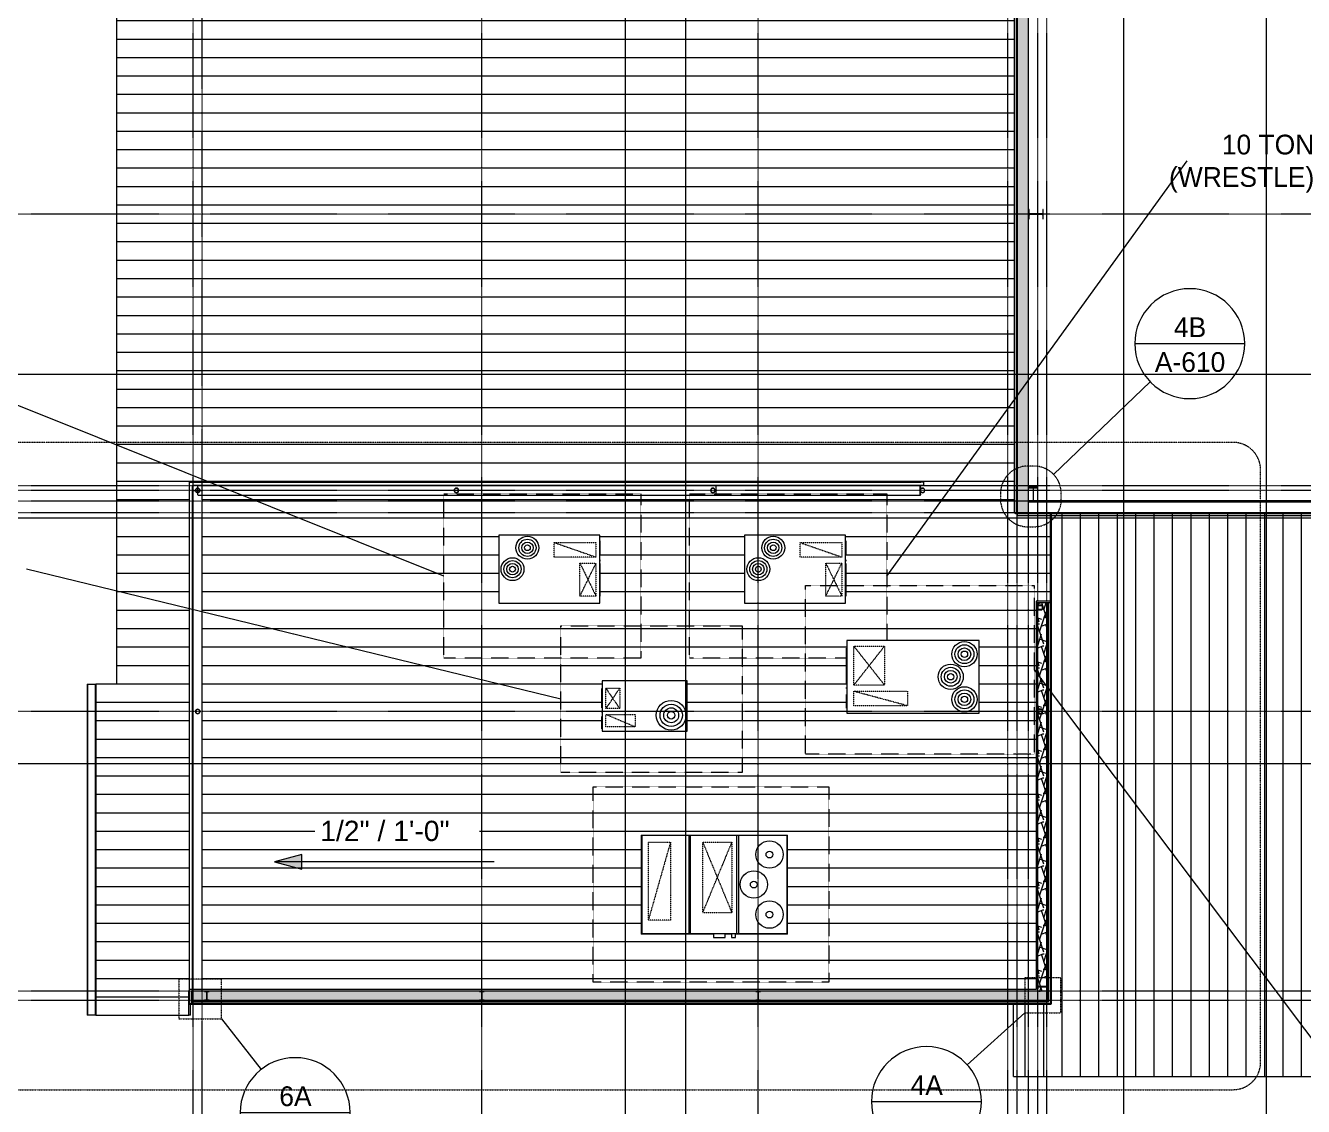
# Model space of a CAD drawing. Header units: inches. Extents: x 21290 to 29416, y -23522 to -20467.
# Drawn here: x 21915 to 23031, y -22888 to -21944 of the extents above; entities that cross this region are included whole.
import ezdxf

# ---------------------------------------------------------------- set-up
doc = ezdxf.new("R2010")
doc.units = ezdxf.units.IN
doc.header["$MEASUREMENT"] = 0
for name, pattern in [('Dash', [0.25, 0.125, -0.125]), ('Dash Dot 3_16_', [0.3125, 0.1875, -0.0625, 0, -0.0625]), ('Grid Line 1_2_', [0.875, 0.5, -0.125, 0.125, -0.125]), ('Hidden', [0.28125, 0.1875, -0.09375])]:
    doc.linetypes.add(name, pattern=pattern)
for name, color, linetype, lineweight in [('A-ANNO-SYMB', 150, 'Continuous', 9), ('A-ROOF', 132, 'Continuous', 13), ('A-ROOF-OTLN', 132, 'Continuous', 9), ('A-ROOF-PATT', 132, 'Continuous', 13), ('A-WALL', 113, 'Continuous', 13), ('A-WALL-PATT', 111, 'Continuous', 25), ('G-ANNO-DIMS', 111, 'Continuous', 9), ('G-ANNO-SYMB', 111, 'Continuous', 9), ('M-EQPM', 50, 'Continuous', 13), ('M-EQPM-HDLN', 50, 'Dash', 9), ('M-EQPM-IDEN', 50, 'Continuous', 9), ('S-BEAM', 12, 'Continuous', 13), ('S-COLS', 52, 'Continuous', 13), ('S-GRID', 1, 'Continuous', 9)]:
    doc.layers.add(name, color=color, linetype=linetype, lineweight=lineweight)
doc.styles.add('Arial_1', font='arial.ttf', dxfattribs={"height": 17.703593})
doc.styles.add('Century Gothic', font='GOTHIC.TTF', dxfattribs={"height": 17.245342})
pattern_1 = [(45, (0, 0), (-19.00703, 19.00703), []), (45, (0, 28.8), (-19.00703, 19.00703), [])]
pattern_2 = [(161.57, (0.96, 0.96), (-7.6802237, -0.0009796), [0, -54.643, 6.067, 0]), (18.43, (-0.96, 0.96), (-7.6802237, 0.0009796), [0, -54.643, 6.067, 0]), (108.43, (0.96, 0.96), (3.8382953, -19.20136532), [18.211, -42.499]), (71.57, (-0.96, 0.96), (3.8382953, 19.20136532), [18.211, -42.499])]
pattern_3 = [(0, (0, 0), (0, 24), []), (90, (0, 0), (-24, 1e-15), [])]
pattern_4 = [(0, (0, 0), (30.72, 7.68), [2.534, -20.506, 2.534, -20.506, -122.88]), (0, (0, 0), (30.72, 7.68), [-46.08, 2.534, -43.546, 2.534, -20.506, -53.76]), (0, (0, 0), (30.72, 7.68), [-115.2, 2.534, -12.826, 2.534, -35.866]), (120, (11.52, 3.84), (-22.0110751, 22.7643004), [2.534, -20.506, 2.534, -20.506, -122.88]), (120, (11.52, 3.84), (-22.0110751, 22.7643004), [-46.08, 2.534, -43.546, 2.534, -20.506, -53.76]), (120, (11.52, 3.84), (-22.0110751, 22.7643004), [-115.2, 2.534, -12.826, 2.534, -35.866]), (240, (15.36, 19.2), (-8.7089249, -30.4443004), [2.534, -20.506, 2.534, -20.506, -122.88]), (240, (15.36, 19.2), (-8.7089249, -30.4443004), [-46.08, 2.534, -43.546, 2.534, -20.506, -53.76]), (240, (15.36, 19.2), (-8.7089249, -30.4443004), [-115.2, 2.534, -12.826, 2.534, -35.866])]

# ---------------------------------------------------------------- blocks, each defined once
blk = doc.blocks.new('Girt_C - 8_D-1779451-Roof Low')
at = {"layer": 'S-BEAM', "color": 43, "lineweight": 9}
for p, q in [((22696.8, -22346.1), (22518.2, -22346.1)), ((22518.2, -22354.1), (22696.8, -22354.1)), ((22696.9, -22346.1), (22696.8, -22346.1)), ((22696.8, -22353.9), (22696.8, -22346.2)), ((22696.8, -22346.2), (22696.9, -22346.2)), ((22696.8, -22346.2), (22696.8, -22353.9)), ((22696.8, -22346.2), (22696.9, -22346.2)), ((22696.9, -22346.7), (22696.8, -22346.7)), ((22696.9, -22353.4), (22696.8, -22353.4)), ((22696.9, -22353.9), (22696.8, -22353.9)), ((22696.9, -22353.9), (22696.8, -22353.9)), ((22696.8, -22354.1), (22696.9, -22354.1)), ((22696.9, -22346.6), (22696.9, -22346.1)), ((22696.9, -22346.2), (22696.9, -22346.7)), ((22696.9, -22353.4), (22696.9, -22353.9)), ((22696.9, -22354.1), (22696.9, -22353.5))]:
    blk.add_line(p, q, dxfattribs=at)
for centre, major_axis, start_param, end_param in [((22696.8, -22346.2), (0, 0.188), 0, 1.570796), ((22696.8, -22346.2), (0, 0.0782), 0.053099, 1.570796), ((22696.8, -22353.9), (0, 0.0782), 1.570796, 3.104544), ((22696.8, -22353.9), (0, 0.188), 1.570796, 3.141593)]:
    blk.add_ellipse(centre, major_axis=major_axis, ratio=0.041629, start_param=start_param, end_param=end_param, dxfattribs=at)
blk = doc.blocks.new('Carrier_48TC_Standard_Efficiency_Gas_Heat_Electric_Cooling_Packaged_Rooftop_Unit_3_to_15_nominal_tons - 15 ton 48TC__16-873539-Roof Low')
at = {"layer": 'M-EQPM', "color": 43, "linetype": 'Hidden', "lineweight": 9}
for p, q in [((-105.9, -79.7), (-105.9, 67.7)), ((-105.9, 67.7), (93.9, 67.7)), ((93.9, 67.7), (93.9, -79.7)), ((93.9, -79.7), (-105.9, -79.7))]:
    blk.add_line(p, q, dxfattribs=at)
at = {"layer": 'M-EQPM', "color": 43, "lineweight": 9}
for p, q in [((57.9, 31.7), (-57.9, 31.7)), ((-57.9, 31.7), (-57.9, -31.7)), ((57.9, -31.7), (57.9, 31.7)), ((58.1, 27.3), (57.9, 27.3)), ((58.1, 27.3), (58.1, 15.4)), ((57.9, 15.4), (58.1, 15.4)), ((58.1, 10.3), (57.9, 10.3)), ((57.9, 9.3), (58.1, 9.3)), ((58.1, 6.7), (57.9, 6.7)), ((58.1, 9.3), (58.1, 10.3)), ((58.1, 10.3), (58.1, 9.3)), ((58.1, 6.7), (58.1, -25.1)), ((-57.9, -31.7), (57.9, -31.7)), ((57.9, -25.1), (58.1, -25.1))]:
    blk.add_line(p, q, dxfattribs=at)
for centre, radius in [((-44.9, 19.7), 11), ((-44.9, 19.7), 8.25), ((-44.9, 19.7), 5.5), ((-44.9, 19.7), 2.75), ((-32.9, 0), 11), ((-32.9, 0), 8.25), ((-32.9, 0), 5.5), ((-32.9, 0), 2.75), ((-44.9, -19.7), 11), ((-44.9, -19.7), 8.25), ((-44.9, -19.7), 5.5), ((-44.9, -19.7), 2.75)]:
    blk.add_circle(centre, radius, dxfattribs=at)
at = {"layer": 'M-EQPM-HDLN', "color": 43}
for p, q in [((4.8, 25.3), (51.7, 12.7)), ((4.8, 12.7), (4.8, 25.3)), ((4.8, 25.3), (51.7, 25.3)), ((51.7, 25.3), (51.7, 12.7)), ((51.7, 12.7), (4.8, 12.7)), ((24.9, -26.8), (51.7, 7.2)), ((24.9, 7.2), (51.7, -26.8)), ((24.9, -26.8), (24.9, 7.2)), ((24.9, 7.2), (51.7, 7.2)), ((51.7, 7.2), (51.7, -26.8)), ((51.7, -26.8), (24.9, -26.8))]:
    blk.add_line(p, q, dxfattribs=at)
blk = doc.blocks.new('Carrier_48TC_Standard_Efficiency_Gas_Heat_Electric_Cooling_Packaged_Rooftop_Unit_3_to_15_nominal_tons - 7_5 ton 48TC__08-873531-Roof Low')
at = {"layer": 'M-EQPM', "color": 43, "linetype": 'Hidden', "lineweight": 9}
for p, q in [((-92.1, -77.8), (-92.1, 65.7)), ((-92.1, 65.7), (80.1, 65.7)), ((80.1, 65.7), (80.1, -77.8)), ((80.1, -77.8), (-92.1, -77.8))]:
    blk.add_line(p, q, dxfattribs=at)
at = {"layer": 'M-EQPM', "color": 43, "lineweight": 9}
for p, q in [((44.1, 29.7), (-44.1, 29.7)), ((-44.1, 29.7), (-44.1, -29.8)), ((44.1, -29.8), (44.1, 29.7)), ((44.2, 24.7), (44.1, 24.7)), ((44.2, 24.7), (44.2, 12.1)), ((44.1, 12.1), (44.2, 12.1)), ((44.2, 8.1), (44.1, 8.1)), ((44.1, 7.1), (44.2, 7.1)), ((44.2, 4.9), (44.1, 4.9)), ((44.2, 7.1), (44.2, 8.1)), ((44.2, 8.1), (44.2, 7.1)), ((44.2, 4.9), (44.2, -23.5)), ((-44.1, -29.8), (44.1, -29.8)), ((44.1, -23.5), (44.2, -23.5))]:
    blk.add_line(p, q, dxfattribs=at)
for centre, radius in [((-19.1, 18.7), 10), ((-19.1, 18.7), 7.5), ((-19.1, 18.7), 5), ((-19.1, 18.7), 2.5), ((-32.1, 0), 10), ((-32.1, 0), 7.5), ((-32.1, 0), 5), ((-32.1, 0), 2.5)]:
    blk.add_circle(centre, radius, dxfattribs=at)
at = {"layer": 'M-EQPM-HDLN', "color": 43}
for p, q in [((4.4, 23.2), (40.8, 10.6)), ((4.4, 10.6), (4.4, 23.2)), ((4.4, 23.2), (40.8, 23.2)), ((40.8, 23.2), (40.8, 10.6)), ((40.8, 10.6), (4.4, 10.6)), ((26.8, -23.5), (40.8, 5.2)), ((26.8, 5.2), (40.8, -23.5)), ((26.8, -23.5), (26.8, 5.2)), ((26.8, 5.2), (40.8, 5.2)), ((40.8, 5.2), (40.8, -23.5)), ((40.8, -23.5), (26.8, -23.5))]:
    blk.add_line(p, q, dxfattribs=at)
blk = doc.blocks.new('Carrier_48TC_Standard_Efficiency_Gas_Heat_Electric_Cooling_Packaged_Rooftop_Unit_3_to_15_nominal_tons - 6 ton 48TC__07-1350223-Roof Low')
at = {"layer": 'M-EQPM', "color": 43, "linetype": 'Hidden', "lineweight": 9}
for p, q in [((-85.2, -70), (-85.2, 58)), ((-85.2, 58), (73.2, 58)), ((73.2, 58), (73.2, -70)), ((73.2, -70), (-85.2, -70))]:
    blk.add_line(p, q, dxfattribs=at)
at = {"layer": 'M-EQPM', "color": 43, "lineweight": 9}
for p, q in [((37.2, 22), (-37.2, 22)), ((-37.2, 22), (-37.2, -22)), ((37.2, -22), (37.2, 22)), ((37.3, 19.7), (37.2, 19.7)), ((37.3, 19.7), (37.3, 9.2)), ((37.2, 9.2), (37.3, 9.2)), ((37.3, 5.3), (37.2, 5.3)), ((37.2, 4.2), (37.3, 4.2)), ((37.3, 1.4), (37.2, 1.4)), ((37.3, 4.2), (37.3, 5.3)), ((37.3, 5.3), (37.3, 4.2)), ((37.3, 1.4), (37.3, -15.4)), ((-37.2, -22), (37.2, -22)), ((37.2, -15.4), (37.3, -15.4))]:
    blk.add_line(p, q, dxfattribs=at)
for radius in [13, 9.75, 6.5, 3.25]:
    blk.add_circle((-23.2, 8), radius, dxfattribs=at)
at = {"layer": 'M-EQPM-HDLN', "color": 43}
for p, q in [((8.2, 18.2), (33.8, 7.4)), ((8.2, 7.4), (8.2, 18.2)), ((8.2, 18.2), (33.8, 18.2)), ((33.8, 18.2), (33.8, 7.4)), ((33.8, 7.4), (8.2, 7.4)), ((21.7, -15.8), (33.8, 2)), ((21.7, 2), (33.8, -15.8)), ((21.7, -15.8), (21.7, 2)), ((21.7, 2), (33.8, 2)), ((33.8, 2), (33.8, -15.8)), ((33.8, -15.8), (21.7, -15.8))]:
    blk.add_line(p, q, dxfattribs=at)
blk = doc.blocks.new('Carrier_48TC_Standard_Efficiency_Gas_Heat_Electric_Cooling_Packaged_Rooftop_Unit_3_to_15_nominal_tons - 10 ton 48TC__12-1646492-Roof Low')
at = {"layer": 'M-EQPM', "color": 43, "linetype": 'Hidden', "lineweight": 9}
for p, q in [((-92.1, -77.8), (-92.1, 65.7)), ((-92.1, 65.7), (80.1, 65.7)), ((80.1, 65.7), (80.1, -62.3)), ((45.1, -77.8), (-92.1, -77.8))]:
    blk.add_line(p, q, dxfattribs=at)
at = {"layer": 'M-EQPM', "color": 43, "lineweight": 9}
for p, q in [((44.1, 29.7), (-44.1, 29.7)), ((-44.1, 29.7), (-44.1, -29.8)), ((44.1, -29.8), (44.1, 29.7)), ((44.2, 24.7), (44.1, 24.7)), ((44.2, 24.7), (44.2, 12.1)), ((44.1, 12.1), (44.2, 12.1)), ((44.2, 8.1), (44.1, 8.1)), ((44.1, 7.1), (44.2, 7.1)), ((44.2, 4.9), (44.1, 4.9)), ((44.2, 7.1), (44.2, 8.1)), ((44.2, 8.1), (44.2, 7.1)), ((44.2, 4.9), (44.2, -23.5)), ((-44.1, -29.8), (44.1, -29.8)), ((44.1, -23.5), (44.2, -23.5))]:
    blk.add_line(p, q, dxfattribs=at)
for centre, radius in [((-19.1, 18.7), 10), ((-19.1, 18.7), 7.5), ((-19.1, 18.7), 5), ((-19.1, 18.7), 2.5), ((-32.1, 0), 10), ((-32.1, 0), 7.5), ((-32.1, 0), 5), ((-32.1, 0), 2.5)]:
    blk.add_circle(centre, radius, dxfattribs=at)
at = {"layer": 'M-EQPM-HDLN', "color": 43}
for p, q in [((4.4, 23.2), (40.8, 10.6)), ((4.4, 10.6), (4.4, 23.2)), ((4.4, 23.2), (40.8, 23.2)), ((40.8, 23.2), (40.8, 10.6)), ((40.8, 10.6), (4.4, 10.6)), ((26.8, -23.5), (40.8, 5.2)), ((26.8, 5.2), (40.8, -23.5)), ((26.8, -23.5), (26.8, 5.2)), ((26.8, 5.2), (40.8, 5.2)), ((40.8, 5.2), (40.8, -23.5)), ((40.8, -23.5), (26.8, -23.5))]:
    blk.add_line(p, q, dxfattribs=at)
blk = doc.blocks.new('Girt_C - 8_D-1785280-Roof Low')
at = {"layer": 'S-BEAM', "color": 43, "lineweight": 9}
for p, q in [((22061.6, -22350), (22061.6, -22785.8)), ((22061.6, -22350), (22061.8, -22350)), ((22061.8, -22350), (22063.7, -22350)), ((22063.9, -22350), (22067.4, -22350)), ((22067.6, -22350), (22069.5, -22350)), ((22069.6, -22785.8), (22069.6, -22350))]:
    blk.add_line(p, q, dxfattribs=at)
blk = doc.blocks.new('Girt_C - 8_D-1783450-Roof Low')
at = {"layer": 'S-BEAM', "color": 43, "lineweight": 9}
for p, q in [((22518.2, -22346.1), (22065.8, -22346.1)), ((22065.8, -22346.2), (22065.8, -22346.1)), ((22065.8, -22348.1), (22065.8, -22346.2)), ((22065.8, -22351.8), (22065.8, -22348.3)), ((22065.8, -22353.9), (22065.8, -22352)), ((22065.8, -22354.1), (22518.2, -22354.1)), ((22518.2, -22346.1), (22518.2, -22346.2)), ((22518.2, -22346.2), (22518.2, -22353.9)), ((22518.2, -22353.9), (22518.2, -22354.1))]:
    blk.add_line(p, q, dxfattribs=at)
blk = doc.blocks.new('Girt_Z - 10_D-1732176-Roof Low')
at = {"layer": 'S-BEAM', "color": 43, "lineweight": 9}
for p, q in [((26272.9, -22360.1), (22791.4, -22360.1)), ((26272.9, -22360.2), (22791.4, -22360.2)), ((26263.4, -22359.6), (22799.4, -22359.6))]:
    blk.add_line(p, q, dxfattribs=at)
blk = doc.blocks.new('Girt_Z - 10_D-1350939-Roof Low')
at = {"layer": 'S-BEAM', "color": 10, "lineweight": 9}
for p, q in [((22811.1, -22371.8), (22810.6, -22371.8)), ((22811.1, -22371.9), (22810.6, -22371.9))]:
    blk.add_line(p, q, dxfattribs=at)
at = {"layer": 'S-BEAM', "color": 43, "lineweight": 9}
for p, q in [((22811.1, -22372.3), (22810.6, -22372.3)), ((22811.1, -22375.4), (22810.6, -22375.4)), ((22810.6, -22379), (22811.1, -22379)), ((22811.1, -22379.5), (22810.6, -22379.5))]:
    blk.add_line(p, q, dxfattribs=at)
blk = doc.blocks.new('HSS-Hollow Structural Section - HSS1-1_2X1-1_2X1_8 - Obsolete-1395972-Roof Low')
at = {"layer": 'S-BEAM', "color": 43, "lineweight": 9}
blk.add_line((22811.1, -22797.6), (22810.7, -22797.6), dxfattribs=at)
blk = doc.blocks.new('HSS-Hollow Structural Section - HSS1-1_2X1-1_2X1_8 - Obsolete-1396620-Roof Low')
at = {"layer": 'S-BEAM', "color": 43, "lineweight": 9}
for p, q in [((22059.3, -22808.3), (22059.3, -22798.6)), ((22058, -22808.3), (22057.9, -22808.3)), ((22059, -22808.3), (22058, -22808.3)), ((22059.3, -22808.3), (22059, -22808.3)), ((22059.3, -22808.3), (22059.3, -22808.3))]:
    blk.add_line(p, q, dxfattribs=at)
blk = doc.blocks.new('AHU-Rooftop-Carrier 48TC 15-28 ton - TC017-1749339-Roof Low')
at = {"layer": 'M-EQPM', "color": 43, "linetype": 'Hidden', "lineweight": 9}
for p, q in [((-105.9, -85.2), (-105.9, 85.2)), ((-105.9, 85.2), (99.9, 85.2)), ((99.9, 85.2), (99.9, -85.2)), ((99.9, -85.2), (-105.9, -85.2))]:
    blk.add_line(p, q, dxfattribs=at)
at = {"layer": 'M-EQPM', "color": 43, "lineweight": 9}
for p, q in [((-63.9, 43.2), (63.9, 43.2)), ((-63.9, 43.2), (-63.9, -43.2)), ((-63.5, 42.5), (-63.5, -42.5)), ((-63.5, 42.5), (-63.5, -42.5)), ((63.2, 42.7), (-63.2, 42.7)), ((63.2, 42.7), (-63.2, 42.7)), ((-22.3, 42.7), (-22.3, -42.7)), ((-21.3, 42.7), (-21.3, -42.7)), ((19.4, 42.7), (19.4, -42.7)), ((20.9, 42.7), (20.9, -42.7)), ((63.5, -42.5), (63.5, 42.5)), ((63.5, -42.5), (63.5, 42.5)), ((63.9, -43.2), (63.9, 43.2)), ((-0.7, -43.2), (-63.9, -43.2)), ((-63.2, -42.7), (63.2, -42.7)), ((-63.2, -42.7), (63.2, -42.7)), ((-0.7, -42.7), (-0.7, -46.3)), ((9.3, -46.3), (9.3, -42.7)), ((14.9, -43.2), (9.3, -43.2)), ((14.9, -42.7), (14.9, -46.3)), ((18.4, -46.3), (18.4, -42.7)), ((63.9, -43.2), (18.4, -43.2)), ((-0.7, -46.3), (9.3, -46.3)), ((14.9, -46.3), (18.4, -46.3))]:
    blk.add_line(p, q, dxfattribs=at)
for centre, radius in [((48.1, 26.2), 12), ((48.1, 26.2), 3), ((34.4, 0), 12), ((34.4, 0), 3), ((48.1, -26.2), 12), ((48.1, -26.2), 3)]:
    blk.add_circle(centre, radius, dxfattribs=at)
for centre, start, end in [((-63.2, 42.5), 90, 180), ((-63.2, 42.5), 90, 180), ((63.2, 42.5), 0, 90), ((63.2, 42.5), 0, 90), ((-63.2, -42.5), 180, 270), ((-63.2, -42.5), 180, 270), ((63.2, -42.5), 270, 0), ((63.2, -42.5), 270, 0)]:
    blk.add_arc(centre, 0.25, start, end, dxfattribs=at)
at = {"layer": 'M-EQPM-HDLN', "color": 43}
for p, q in [((-38.4, 36.9), (-57.7, -31.2)), ((-57.7, -31.2), (-57.7, 36.9)), ((-57.7, 36.9), (-38.4, 36.9)), ((-38.4, 36.9), (-38.4, -31.2)), ((-10.2, 36.9), (15.3, -24.7)), ((-10.2, -24.7), (15.3, 36.9)), ((-10.2, -24.7), (-10.2, 36.9)), ((-10.2, 36.9), (15.3, 36.9)), ((15.3, 36.9), (15.3, -24.7)), ((-38.4, -31.2), (-57.7, -31.2)), ((15.3, -24.7), (-10.2, -24.7))]:
    blk.add_line(p, q, dxfattribs=at)
blk = doc.blocks.new('Floor Plan - Callout Head-19020-Roof Low')
at = {"layer": 'A-ANNO-SYMB'}
blk.add_line((-0.25, 0), (0.25, 0), dxfattribs=at)
for start, end in [(360, 180), (180, 360)]:
    blk.add_arc((0, 0), 0.25, start, end, dxfattribs=at)

msp = doc.modelspace()

# ---------------------------------------------------------------- hatches: boundary and pattern name
at = {"layer": 'A-ROOF-PATT', "lineweight": 9}
h = msp.add_hatch(dxfattribs=at)
h.set_pattern_fill('FP_3', color=43, style=0, pattern_type=2)
h.set_pattern_definition([(0, (37.673, -180.953), (0, 16.082), [])])
h.paths.add_polyline_path([(21976.59556, -22808.30281), (22057.89023, -22808.30281), (22057.89023, -22786.55281), (22058.32773, -22786.55281), (22058.32773, -22342.74031), (22699.76523, -22342.74031), (22699.76523, -22345.55281), (22061.14023, -22345.55281), (22061.14023, -22785.80281), (22061.64023, -22785.80281), (22061.66535, -22349.95445), (22063.66268, -22349.95445), (22063.862, -22349.15531), (22064.39325, -22348.48915), (22065.19518, -22348.10295), (22065.84523, -22348.10295), (22065.84523, -22346.05281), (22696.76523, -22346.10773), (22696.77075, -22346.16219), (22696.90652, -22346.16219), (22696.92526, -22346.69874), (22696.76749, -22346.69874), (22696.76749, -22350.04284), (22696.98699, -22349.15531), (22697.51824, -22348.48915), (22698.32017, -22348.10295), (22699.21026, -22348.10295), (22700.01949, -22348.49829), (22700.56715, -22349.18504), (22700.76522, -22350.05281), (22700.54344, -22350.95031), (22700.0122, -22351.61647), (22699.21026, -22352.00267), (22698.32017, -22352.00267), (22697.51094, -22351.60733), (22696.92522, -22350.75384), (22696.76749, -22350.06278), (22696.76749, -22353.40797), (22696.92522, -22353.40797), (22696.90652, -22353.94344), (22696.76523, -22353.99789), (22696.76294, -22354.05281), (22069.64023, -22354.05281), (22069.64023, -22785.80281), (22797.89023, -22785.80281), (22797.89023, -22446.67781), (22810.64023, -22446.67781), (22810.64023, -22370.55281), (22779.95173, -22370.55281), (22779.95173, -22369.55281), (22778.89023, -22369.55281), (22778.89023, -21121.80281), (22783.89023, -21121.80281), (22783.89023, -20889.05281), (22070.39023, -20889.05281), (22070.39023, -20878.55281), (21994.89023, -20878.55281), (21994.89023, -22519.05281), (21976.59556, -22519.05281), (21976.59556, -22801.50765)], flags=0)
h.paths.add_polyline_path([(22516.30451, -22740.45909), (22516.30451, -22737.30284), (22453.04669, -22737.30284), (22453.04669, -22650.92784), (22580.92169, -22650.92784), (22580.92169, -22737.30284), (22535.39044, -22737.30284), (22535.39044, -22740.45909), (22531.89044, -22740.45909), (22531.89044, -22737.30284), (22526.30451, -22737.30284), (22526.30451, -22740.45909)], flags=0)
h.paths.add_polyline_path([(22433.48125, -22560.36531), (22418.83222, -22560.36531), (22418.83222, -22558.11531), (22418.70722, -22558.11531), (22418.70722, -22547.61531), (22418.83222, -22547.61531), (22418.83222, -22539.74031), (22418.70722, -22539.74031), (22418.70722, -22522.99031), (22418.83222, -22522.99031), (22418.83222, -22516.36531), (22493.20722, -22516.36531), (22493.20722, -22560.36531), (22447.83222, -22560.36531)], flags=0)
h.paths.add_polyline_path([(22714.22325, -22544.42781), (22632.51523, -22544.42781), (22632.51523, -22540.05281), (22632.39023, -22540.05281), (22632.39023, -22528.17781), (22632.51523, -22528.17781), (22632.51523, -22519.42781), (22632.39023, -22519.42781), (22632.39023, -22487.67781), (22632.51523, -22487.67781), (22632.51523, -22481.05281), (22748.39023, -22481.05281), (22748.39023, -22544.42781)], flags=0)
h.paths.add_polyline_path([(22608.945, -22448.55281), (22543.39023, -22448.55281), (22543.39023, -22389.05281), (22631.51523, -22389.05281), (22631.51523, -22394.05281), (22631.64023, -22394.05281), (22631.64023, -22406.67781), (22631.51523, -22406.67781), (22631.51523, -22413.92781), (22631.64023, -22413.92781), (22631.64023, -22442.30281), (22631.51523, -22442.30281), (22631.51523, -22448.55281), (22614.26523, -22448.55281)], flags=0)
h.paths.add_polyline_path([(22399.57809, -22448.55244), (22328.70309, -22448.55244), (22328.70309, -22389.05244), (22416.82809, -22389.05244), (22416.82809, -22394.05244), (22416.95309, -22394.05244), (22416.95309, -22406.67744), (22416.82809, -22406.67744), (22416.82809, -22413.92744), (22416.95309, -22413.92744), (22416.95309, -22442.30244), (22416.82809, -22442.30244), (22416.82809, -22448.55244), (22413.57809, -22448.55244)], flags=0)
h.paths.add_polyline_path([(22698.76522, -22351.84781), (22699.76523, -22351.50482), (22700.3277, -22350.92058), (22700.56022, -22350.05281), (22700.31973, -22349.15531), (22699.62858, -22348.48915), (22698.76522, -22348.25781), (22697.86772, -22348.49829), (22697.20273, -22349.18504), (22696.97022, -22350.05281), (22697.26523, -22351.00483), (22697.90185, -22351.61647), (22698.32017, -22351.72856)], flags=0)
h.paths.add_polyline_path([(22065.84523, -22349.95445), (22065.84523, -22348.31274), (22065.64023, -22348.25781), (22064.74273, -22348.49829), (22064.07774, -22349.18504), (22063.87158, -22349.95445), (22065.64023, -22349.95445)], flags=0)
h = msp.add_hatch(dxfattribs=at)
h.set_pattern_fill('FP_2', color=43, style=0, pattern_type=2)
h.set_pattern_definition([(90, (0.298, -40.069), (-16.082, 1e-15), [])])
h.paths.add_polyline_path([(26065.58087, -22885.61531), (26294.39023, -22885.61531), (26294.39023, -22799.17781), (26272.64023, -22799.17781), (26272.64023, -22798.61531), (25684.07773, -22798.61531), (25684.07773, -22446.67781), (25686.89023, -22446.67781), (25686.89023, -22795.80281), (26271.89023, -22795.80281), (26271.89023, -22795.30281), (25694.89023, -22795.27769), (25694.89023, -22791.84039), (25694.26846, -22791.91498), (25694.15723, -22792.4578), (25693.34679, -22793.53422), (25692.44911, -22794.09219), (25691.39023, -22794.30281), (25690.23523, -22794.06981), (25689.15882, -22793.25937), (25688.61859, -22792.45086), (25688.49716, -22791.84039), (25687.39023, -22791.82421), (25687.41535, -22455.09396), (25687.4996, -22455.09396), (25687.57773, -22454.95163), (25688.03615, -22454.93563), (25688.03615, -22455.09331), (25694.74539, -22455.09331), (25694.74539, -22454.93567), (25695.28085, -22454.95436), (25695.36511, -22455.09396), (25695.39023, -22455.09682), (25695.39023, -22787.30281), (26271.89023, -22787.30281), (26271.89023, -22372.92781), (26272.64023, -22372.92781), (26272.57773, -22370.30281), (22811.14023, -22370.30281), (22811.14023, -22798.61531), (22778.14023, -22798.61531), (22778.14023, -22861.61531), (23930.39023, -22861.61531), (23930.39023, -22885.61531), (24267.89023, -22885.61531), (24267.89023, -22861.61531), (25956.89023, -22861.61531), (25956.89023, -22885.61531), (26048.0345, -22885.61531)], flags=0)
h.paths.add_polyline_path([(24132.95273, -22795.42781), (24132.95273, -22795.30281), (24137.70273, -22795.30281), (24137.70273, -22795.42781)], flags=0)
h.paths.add_polyline_path([(25691.39023, -22794.06981), (25692.53828, -22793.79961), (25693.34679, -22793.25937), (25693.9466, -22792.3617), (25694.05029, -22791.84039), (25688.73272, -22791.85326), (25688.89343, -22792.45086), (25689.43366, -22793.25937), (25690.33134, -22793.85919)], flags=0)
h.paths.add_polyline_path([(26159.50346, -22738.30281), (26129.76523, -22738.30281), (26129.76523, -22678.80281), (26217.89023, -22678.80281), (26217.89023, -22683.80281), (26218.01523, -22683.80281), (26218.01523, -22696.42781), (26217.89023, -22696.42781), (26217.89023, -22703.67781), (26218.01523, -22703.67781), (26218.01523, -22732.05281), (26217.89023, -22732.05281), (26217.89023, -22738.30281), (26188.4055, -22738.30281)], flags=0)
h.paths.add_polyline_path([(26012.39023, -22571.44669), (25955.14023, -22571.42781), (25955.14023, -22567.25919), (25935.26523, -22567.25919), (25935.26523, -22513.25919), (25955.14023, -22513.25919), (25955.14023, -22509.07169), (26012.39023, -22509.07169), (26012.39023, -22512.44873), (26022.51523, -22512.44873), (26022.51523, -22516.44873), (26012.39023, -22516.44873), (26012.39023, -22518.25919), (26029.14023, -22518.25919), (26029.14023, -22536.25919), (26012.39023, -22536.25919)], flags=0)
h.paths.add_polyline_path([(26203.32773, -22571.42781), (26154.51523, -22571.42781), (26154.51523, -22455.55281), (26158.89023, -22455.55281), (26158.89023, -22455.42781), (26170.76523, -22455.42781), (26170.76523, -22455.55281), (26179.51523, -22455.55281), (26179.51523, -22455.42781), (26211.26523, -22455.42781), (26211.26523, -22455.55281), (26217.89023, -22455.55281), (26217.89023, -22571.42781), (26213.01523, -22571.42781)], flags=0)
h.paths.add_polyline_path([(25802.38525, -22571.42781), (25746.89023, -22571.42781), (25746.89023, -22455.55281), (25751.26523, -22455.55281), (25751.26523, -22455.42781), (25763.14023, -22455.42781), (25763.14023, -22455.55281), (25771.89023, -22455.55281), (25771.89023, -22455.42781), (25803.64023, -22455.42781), (25803.64023, -22455.55281), (25810.26523, -22455.55281), (25810.26523, -22571.42781), (25805.39023, -22571.42781)], flags=0)
at = {"layer": 'A-WALL-PATT', "lineweight": 9}
h = msp.add_hatch(dxfattribs=at)
h.set_pattern_fill('FP_4', color=253, style=0, pattern_type=2)
h.set_pattern_definition(pattern_3)
h.paths.add_polyline_path([(22780.39023, -22369.55281), (22781.39023, -22369.55281), (22781.39023, -21121.80281), (22780.39023, -21121.80281), (22780.39023, -22336.70265)], flags=0)
h = msp.add_hatch(dxfattribs=at)
h.set_pattern_fill('FP_6', color=253, style=0, pattern_type=2)
h.set_pattern_definition(pattern_2)
h.paths.add_polyline_path([(22791.39023, -22369.55281), (22791.39023, -21121.80281), (22781.39023, -21121.80281), (22781.39023, -22369.55281), (22784.40875, -22369.55281)], flags=0)
h = msp.add_hatch(dxfattribs=at)
h.set_pattern_fill('FP_6', color=253, style=0, pattern_type=2)
h.set_pattern_definition(pattern_2)
h.paths.add_polyline_path([(22799.39023, -22787.30281), (22807.39023, -22787.30281), (22807.39023, -22448.17781), (22799.39023, -22448.17781), (22799.39023, -22785.80281)], flags=0)
h = msp.add_hatch(dxfattribs=at)
h.set_pattern_fill('FP_5', color=253, style=0, pattern_type=2)
h.set_pattern_definition(pattern_4)
h.paths.add_polyline_path([(22807.89023, -22795.30281), (22807.89023, -22448.17781), (22807.39023, -22448.17781), (22807.39023, -22795.30281)], flags=0)
h = msp.add_hatch(dxfattribs=at)
h.set_pattern_fill('FP_4', color=253, style=0, pattern_type=2)
h.set_pattern_definition(pattern_3)
h.paths.add_polyline_path([(22808.89023, -22795.80281), (22808.89023, -22448.17781), (22807.89023, -22448.17781), (22807.89023, -22795.80281)], flags=0)
h = msp.add_hatch(dxfattribs=at)
h.set_pattern_fill('FP_6', color=253, style=0, pattern_type=2)
h.set_pattern_definition(pattern_2)
h.paths.add_polyline_path([(22065.00737, -22795.30281), (22807.39023, -22795.30281), (22807.39023, -22787.30281), (22060.14023, -22787.30281), (22060.14023, -22795.30281)], flags=0)
h = msp.add_hatch(dxfattribs=at)
h.set_pattern_fill('FP_5', color=253, style=0, pattern_type=2)
h.set_pattern_definition(pattern_4)
h.paths.add_polyline_path([(22060.14023, -22795.80281), (22807.89023, -22795.80281), (22807.89023, -22795.30281), (22060.14023, -22795.30281)], flags=0)
h = msp.add_hatch(dxfattribs=at)
h.set_pattern_fill('FP_4', color=253, style=0, pattern_type=2)
h.set_pattern_definition(pattern_3)
h.paths.add_polyline_path([(22060.14023, -22796.80281), (22808.89023, -22796.80281), (22808.89023, -22795.80281), (22060.14023, -22795.80281)], flags=0)
at = {"layer": 'G-ANNO-DIMS'}
msp.add_hatch(color=256, dxfattribs=at).paths.add_polyline_path([(22132.76462, -22674.24045), (22156.76462, -22680.67123), (22156.76462, -22667.80967)], flags=0)
at = {"layer": 'S-COLS', "lineweight": 9}
h = msp.add_hatch(dxfattribs=at)
h.set_pattern_fill('FP_1', color=253, style=0, pattern_type=2)
h.set_pattern_definition(pattern_1)
h.paths.add_polyline_path([(22803.70663, -22112.80281), (22804.14023, -22112.80281), (22804.14023, -22104.80281), (22803.70663, -22104.80281), (22803.70663, -22107.96687), (22803.50412, -22108.45577), (22803.01523, -22108.65828), (22792.51523, -22108.65828), (22792.02633, -22108.45577), (22791.82382, -22107.96687), (22791.82382, -22104.80281), (22791.39023, -22104.80281), (22791.39023, -22112.80281), (22791.82382, -22112.80281), (22791.82382, -22109.63875), (22792.02633, -22109.14985), (22792.51523, -22108.94734), (22803.01523, -22108.94734), (22803.50412, -22109.14985), (22803.70663, -22109.63875)], flags=0)
h = msp.add_hatch(dxfattribs=at)
h.set_pattern_fill('FP_1', color=253, style=0, pattern_type=2)
h.set_pattern_definition(pattern_1)
h.paths.add_polyline_path([(22515.19518, -22352.00267), (22516.08527, -22352.00267), (22516.8872, -22351.61647), (22517.44216, -22350.92058), (22517.64023, -22350.05281), (22517.44216, -22349.18504), (22516.8872, -22348.48915), (22516.08527, -22348.10295), (22515.19518, -22348.10295), (22514.39325, -22348.48915), (22513.83829, -22349.18504), (22513.64023, -22350.05281), (22513.83829, -22350.92058), (22514.39325, -22351.61647)], flags=0)
h.paths.add_polyline_path([(22515.64023, -22351.84781), (22514.74273, -22351.60733), (22514.08571, -22350.95031), (22513.84523, -22350.05281), (22514.08571, -22349.15531), (22514.74273, -22348.49829), (22515.64023, -22348.25781), (22516.53773, -22348.49829), (22517.19474, -22349.15531), (22517.43523, -22350.05281), (22517.19474, -22350.95031), (22516.53773, -22351.60733)], flags=0)
h = msp.add_hatch(dxfattribs=at)
h.set_pattern_fill('FP_1', color=253, style=0, pattern_type=2)
h.set_pattern_definition(pattern_1)
h.paths.add_polyline_path([(22698.32017, -22352.00267), (22699.21026, -22352.00267), (22700.0122, -22351.61647), (22700.56715, -22350.92058), (22700.76522, -22350.05281), (22700.56715, -22349.18504), (22700.0122, -22348.48915), (22699.21026, -22348.10295), (22698.32017, -22348.10295), (22697.51824, -22348.48915), (22696.96328, -22349.18504), (22696.76522, -22350.05281), (22696.96328, -22350.92058), (22697.51824, -22351.61647)], flags=0)
h.paths.add_polyline_path([(22698.76522, -22351.84781), (22697.86772, -22351.60733), (22697.2107, -22350.95031), (22696.97022, -22350.05281), (22697.2107, -22349.15531), (22697.86772, -22348.49829), (22698.76522, -22348.25781), (22699.66272, -22348.49829), (22700.31973, -22349.15531), (22700.56022, -22350.05281), (22700.31973, -22350.95031), (22699.66272, -22351.60733)], flags=0)
h = msp.add_hatch(dxfattribs=at)
h.set_pattern_fill('FP_1', color=253, style=0, pattern_type=2)
h.set_pattern_definition(pattern_1)
h.paths.add_polyline_path([(22071.67023, -22795.30281), (22075.61023, -22795.30281), (22075.61023, -22795.09781), (22074.20773, -22795.09781), (22073.86655, -22794.95649), (22073.72523, -22794.61531), (22073.72523, -22788.10031), (22073.86655, -22787.75913), (22074.20773, -22787.61781), (22075.61023, -22787.61781), (22075.61023, -22787.41281), (22071.67023, -22787.41281), (22071.67023, -22787.61781), (22073.07273, -22787.61781), (22073.4139, -22787.75913), (22073.55523, -22788.10031), (22073.55523, -22794.61531), (22073.4139, -22794.95649), (22073.07273, -22795.09781), (22071.67023, -22795.09781)], flags=0)
h = msp.add_hatch(dxfattribs=at)
h.set_pattern_fill('FP_1', color=253, style=0, pattern_type=2)
h.set_pattern_definition(pattern_1)
h.paths.add_polyline_path([(22553.17023, -22795.30281), (22557.11023, -22795.30281), (22557.11023, -22795.09781), (22555.70773, -22795.09781), (22555.36655, -22794.95649), (22555.22523, -22794.61531), (22555.22523, -22788.10031), (22555.36655, -22787.75913), (22555.70773, -22787.61781), (22557.11023, -22787.61781), (22557.11023, -22787.41281), (22553.17023, -22787.41281), (22553.17023, -22787.61781), (22554.57273, -22787.61781), (22554.9139, -22787.75913), (22555.05523, -22788.10031), (22555.05523, -22794.61531), (22554.9139, -22794.95649), (22554.57273, -22795.09781), (22553.17023, -22795.09781)], flags=0)
h = msp.add_hatch(dxfattribs=at)
h.set_pattern_fill('FP_1', color=253, style=0, pattern_type=2)
h.set_pattern_definition(pattern_1)
h.paths.add_polyline_path([(22799.39023, -22785.27281), (22799.59523, -22785.27281), (22799.59523, -22783.87031), (22799.73655, -22783.52913), (22800.07773, -22783.38781), (22806.59273, -22783.38781), (22806.9339, -22783.52913), (22807.07523, -22783.87031), (22807.07523, -22785.27281), (22807.28023, -22785.27281), (22807.28023, -22781.33281), (22807.07523, -22781.33281), (22807.07523, -22782.73531), (22806.9339, -22783.07649), (22806.59273, -22783.21781), (22800.07773, -22783.21781), (22799.73655, -22783.07649), (22799.59523, -22782.73531), (22799.59523, -22781.33281), (22799.39023, -22781.33281), (22799.39023, -22782.14077)], flags=0)

# ---------------------------------------------------------------- linework, layer by layer
at = {"layer": 'A-ANNO-SYMB'}
for p, q in [((22813.23722, -22336.1415), (22897.5136, -22255.17655)), ((22086.59487, -22811.36689), (22121.208, -22855.50545)), ((22787.95273, -22806.14806), (22737.78634, -22851.47121))]:
    msp.add_line(p, q, dxfattribs=at)
at = {"layer": 'A-ANNO-SYMB', "linetype": 'Dash Dot 3_16_'}
for p, q in [((22970.02903, -22308.14766), (21907.32277, -22308.14766)), ((22795.93004, -22328.76863), (22790.86364, -22328.76863)), ((22994.02903, -22849.2232), (22994.02903, -22332.14766)), ((22766.86364, -22352.76863), (22766.86364, -22357.83503)), ((22819.93004, -22357.83503), (22819.93004, -22352.76863)), ((22790.86364, -22381.83503), (22795.93004, -22381.83503)), ((22049.36495, -22776.82367), (22049.36495, -22811.36689)), ((22086.59487, -22776.82367), (22049.36495, -22776.82367)), ((22086.59487, -22811.36689), (22086.59487, -22776.82367)), ((22787.95273, -22775.57738), (22787.95273, -22806.14806)), ((22819.61522, -22775.57738), (22787.95273, -22775.57738)), ((22819.61522, -22806.14806), (22819.61522, -22775.57738)), ((22049.36495, -22811.36689), (22086.59487, -22811.36689)), ((22787.95273, -22806.14806), (22819.61522, -22806.14806)), ((21907.32277, -22873.2232), (22970.02903, -22873.2232))]:
    msp.add_line(p, q, dxfattribs=at)
for centre, start, end in [((22970.02903, -22332.14766), 0, 90), ((22790.86364, -22352.76863), 90, 180), ((22795.93004, -22352.76863), 0, 90), ((22790.86364, -22357.83503), 180, 270), ((22795.93004, -22357.83503), 270, 0), ((22970.02903, -22849.2232), 270, 0)]:
    msp.add_arc(centre, 24, start, end, dxfattribs=at)
at = {"layer": 'A-ROOF', "color": 43, "lineweight": 9}
for p, q in [((21994.89023, -20878.55281), (21994.89023, -22519.05281)), ((22779.95173, -22369.55281), (22779.95173, -22370.55281)), ((22810.64023, -22446.67781), (22810.64023, -22370.55281)), ((22811.14023, -22370.30281), (22811.14023, -22798.61531)), ((21994.89023, -22519.05281), (21976.59556, -22519.05281)), ((21976.59556, -22519.05281), (21976.59556, -22808.30281)), ((22057.89023, -22786.55281), (22058.33411, -22786.55281)), ((22057.89023, -22808.30281), (22057.89023, -22786.55281)), ((22778.14023, -22861.61531), (22778.14023, -22798.61531)), ((22811.14023, -22798.61531), (22810.70273, -22798.61531)), ((21976.59556, -22808.30281), (22057.89023, -22808.30281)), ((22778.14023, -22861.61531), (23930.39023, -22861.61531))]:
    msp.add_line(p, q, dxfattribs=at)
at = {"layer": 'A-ROOF', "color": 10, "lineweight": 9}
for p, q in [((22810.64023, -22370.55281), (22779.95173, -22370.55281)), ((22811.14023, -22370.30281), (26272.57773, -22370.30281))]:
    msp.add_line(p, q, dxfattribs=at)
at = {"layer": 'A-ROOF-OTLN', "color": 43}
for p, q in [((21969.04625, -22519.05281), (21969.04625, -22808.30281)), ((21969.04625, -22519.05281), (21976.59556, -22519.05281)), ((21969.65806, -22808.30281), (21969.65806, -22519.05281)), ((21976.53306, -22808.30281), (21976.53306, -22519.05281)), ((21976.59556, -22808.30281), (21969.04625, -22808.30281))]:
    msp.add_line(p, q, dxfattribs=at)
at = {"layer": 'A-WALL', "color": 7}
for p, q in [((22778.89023, -21121.80281), (22778.89023, -22369.55281)), ((22780.39023, -21121.80281), (22780.39023, -22369.55281)), ((22781.39023, -21121.80281), (22781.39023, -22369.55281)), ((22791.39023, -22369.55281), (22791.39023, -21121.80281)), ((22058.32773, -22342.74031), (22058.32773, -22798.30281)), ((22699.76523, -22342.74031), (22058.32773, -22342.74031)), ((22058.64023, -22798.61531), (22058.64023, -22343.05281)), ((22697.26523, -22343.05281), (22058.64023, -22343.05281)), ((22697.26523, -22343.05281), (22697.26523, -22342.74031)), ((22699.76523, -22345.55281), (22699.76523, -22342.74031)), ((22061.14023, -22798.30281), (22061.14023, -22345.55281)), ((22061.14023, -22345.55281), (22699.76523, -22345.55281)), ((22778.89023, -22369.55281), (22791.39023, -22369.55281)), ((26272.57773, -22370.30281), (22781.45273, -22370.30281)), ((22781.45273, -22370.30281), (22781.45273, -22371.87761)), ((22781.45273, -22371.87761), (26272.57773, -22371.87761)), ((22797.89023, -22446.67781), (22797.89023, -22785.80281)), ((22810.70273, -22446.67781), (22797.89023, -22446.67781)), ((22799.39023, -22787.30281), (22799.39023, -22448.17781)), ((22810.39023, -22448.17781), (22799.39023, -22448.17781)), ((22807.39023, -22795.30281), (22807.39023, -22448.17781)), ((22807.89023, -22795.80281), (22807.89023, -22448.17781)), ((22808.89023, -22796.80281), (22808.89023, -22448.17781)), ((22810.39023, -22798.30281), (22810.39023, -22446.67781)), ((22810.70273, -22798.61531), (22810.70273, -22446.67781)), ((22797.89023, -22785.80281), (22058.64023, -22785.80281)), ((22060.14023, -22787.30281), (22060.14023, -22798.30281)), ((22799.39023, -22787.30281), (22060.14023, -22787.30281)), ((22058.32773, -22795.80281), (22058.64023, -22795.80281)), ((22810.39023, -22798.30281), (22058.32773, -22798.30281)), ((22058.64023, -22798.61531), (22810.70273, -22798.61531)), ((22807.39023, -22795.30281), (22060.14023, -22795.30281)), ((22807.89023, -22795.80281), (22060.14023, -22795.80281)), ((22808.89023, -22796.80281), (22060.14023, -22796.80281))]:
    msp.add_line(p, q, dxfattribs=at)
at = {"layer": 'A-WALL', "color": 43, "lineweight": 9}
for p, q in [((22791.39023, -22358.80281), (22795.09036, -22358.80281)), ((22795.69009, -22358.80281), (26267.09036, -22358.80281)), ((26273.39128, -22369.55281), (22791.39023, -22369.55281))]:
    msp.add_line(p, q, dxfattribs=at)
at = {"layer": 'G-ANNO-DIMS'}
for p, q in [((22156.76462, -22667.80967), (22132.76462, -22674.24045)), ((22132.76462, -22674.24045), (22156.76462, -22680.67123)), ((22324.76462, -22674.24045), (22132.76462, -22674.24045)), ((22156.76462, -22680.67123), (22156.76462, -22667.80967))]:
    msp.add_line(p, q, dxfattribs=at)
at = {"layer": 'G-ANNO-SYMB'}
for p, q in [((22439.17362, -20694.34266), (22439.17362, -23059.93388)), ((22491.854, -20823.5887), (22491.854, -23159.75334)), ((22874.1556, -20822.32008), (22874.1556, -23105.1016)), ((22998.96338, -20822.32008), (22998.96338, -23105.1016)), ((26513.61515, -22248.83309), (21679.2435, -22248.83309)), ((26435.16144, -22374.35697), (21735.73113, -22374.35697)), ((26603.82365, -22588.63029), (21735.73113, -22588.63029))]:
    msp.add_line(p, q, dxfattribs=at)
at = {"layer": 'M-EQPM-IDEN', "color": 153}
for p, q in [((22667.51523, -22424.80281), (22929.81979, -22062.43056)), ((22280.70309, -22424.80244), (21903.63566, -22273.73796)), ((22382.83222, -22532.36531), (21916.07729, -22418.84251)), ((22796.39023, -22506.74031), (23106.35307, -22918.96397))]:
    msp.add_line(p, q, dxfattribs=at)
at = {"layer": 'S-COLS', "color": 7}
for p, q in [((22791.82382, -22104.80281), (22791.39023, -22104.80281)), ((22791.39023, -22104.80281), (22791.39023, -22112.80281)), ((22791.82382, -22107.96687), (22791.82382, -22104.80281)), ((22803.01523, -22108.65828), (22792.51523, -22108.65828)), ((22792.51523, -22108.94734), (22803.01523, -22108.94734)), ((22804.14023, -22104.80281), (22803.70663, -22104.80281)), ((22803.70663, -22104.80281), (22803.70663, -22107.96687)), ((22804.14023, -22112.80281), (22804.14023, -22104.80281)), ((22791.39023, -22112.80281), (22791.82382, -22112.80281)), ((22791.82382, -22112.80281), (22791.82382, -22109.63875)), ((22803.70663, -22109.63875), (22803.70663, -22112.80281)), ((22803.70663, -22112.80281), (22804.14023, -22112.80281)), ((22799.39023, -22347.30281), (22791.39023, -22347.30281)), ((22791.39023, -22347.30281), (22791.39023, -22347.7364)), ((22791.39023, -22347.7364), (22794.55429, -22347.7364)), ((22795.24569, -22348.42781), (22795.24569, -22358.42781)), ((22795.53476, -22358.42781), (22795.53476, -22348.42781)), ((22796.22616, -22347.7364), (22799.39023, -22347.7364)), ((22799.39023, -22347.7364), (22799.39023, -22347.30281)), ((22794.55429, -22359.11922), (22791.39023, -22359.11922)), ((22791.39023, -22359.11922), (22791.39023, -22359.55281)), ((22791.39023, -22359.55281), (22799.39023, -22359.55281)), ((22799.39023, -22359.11922), (22796.22616, -22359.11922)), ((22799.39023, -22359.55281), (22799.39023, -22359.11922)), ((22799.51523, -22450.64381), (22799.51523, -22453.71181)), ((22799.74823, -22453.71181), (22799.74823, -22450.64381)), ((22803.04923, -22450.17781), (22799.98123, -22450.17781)), ((22799.98123, -22450.41081), (22803.04923, -22450.41081)), ((22803.04923, -22453.94481), (22799.98123, -22453.94481)), ((22799.98123, -22454.17781), (22803.04923, -22454.17781)), ((22803.28223, -22450.64381), (22803.28223, -22453.71181)), ((22803.51523, -22453.71181), (22803.51523, -22450.64381)), ((22799.51523, -22541.51881), (22799.51523, -22544.58681)), ((22799.74823, -22544.58681), (22799.74823, -22541.51881)), ((22803.04923, -22541.05281), (22799.98123, -22541.05281)), ((22799.98123, -22541.28581), (22803.04923, -22541.28581)), ((22803.28223, -22541.51881), (22803.28223, -22544.58681)), ((22803.51523, -22544.58681), (22803.51523, -22541.51881)), ((22803.04923, -22544.81981), (22799.98123, -22544.81981)), ((22799.98123, -22545.05281), (22803.04923, -22545.05281)), ((22075.61023, -22787.41281), (22071.67023, -22787.41281)), ((22071.67023, -22787.41281), (22071.67023, -22787.61781)), ((22071.67023, -22787.61781), (22073.07273, -22787.61781)), ((22073.55523, -22788.10031), (22073.55523, -22794.61531)), ((22073.72523, -22794.61531), (22073.72523, -22788.10031)), ((22074.20773, -22787.61781), (22075.61023, -22787.61781)), ((22075.61023, -22787.61781), (22075.61023, -22787.41281)), ((22315.86023, -22787.41281), (22311.92023, -22787.41281)), ((22311.92023, -22787.41281), (22311.92023, -22787.61781)), ((22311.92023, -22787.61781), (22313.32273, -22787.61781)), ((22313.80523, -22788.10031), (22313.80523, -22794.61531)), ((22313.97523, -22794.61531), (22313.97523, -22788.10031)), ((22314.45773, -22787.61781), (22315.86023, -22787.61781)), ((22315.86023, -22787.61781), (22315.86023, -22787.41281)), ((22557.11023, -22787.41281), (22553.17023, -22787.41281)), ((22553.17023, -22787.41281), (22553.17023, -22787.61781)), ((22553.17023, -22787.61781), (22554.57273, -22787.61781)), ((22555.05523, -22788.10031), (22555.05523, -22794.61531)), ((22555.22523, -22794.61531), (22555.22523, -22788.10031)), ((22555.70773, -22787.61781), (22557.11023, -22787.61781)), ((22557.11023, -22787.61781), (22557.11023, -22787.41281)), ((22799.59523, -22781.33281), (22799.39023, -22781.33281)), ((22799.39023, -22781.33281), (22799.39023, -22785.27281)), ((22799.39023, -22785.27281), (22799.59523, -22785.27281)), ((22799.59523, -22782.73531), (22799.59523, -22781.33281)), ((22799.59523, -22785.27281), (22799.59523, -22783.87031)), ((22806.59273, -22783.21781), (22800.07773, -22783.21781)), ((22800.07773, -22783.38781), (22806.59273, -22783.38781)), ((22807.28023, -22781.33281), (22807.07523, -22781.33281)), ((22807.07523, -22781.33281), (22807.07523, -22782.73531)), ((22807.07523, -22783.87031), (22807.07523, -22785.27281)), ((22807.07523, -22785.27281), (22807.28023, -22785.27281)), ((22807.28023, -22785.27281), (22807.28023, -22781.33281)), ((22073.07273, -22795.09781), (22071.67023, -22795.09781)), ((22071.67023, -22795.09781), (22071.67023, -22795.30281)), ((22071.67023, -22795.30281), (22075.61023, -22795.30281)), ((22075.61023, -22795.09781), (22074.20773, -22795.09781)), ((22075.61023, -22795.30281), (22075.61023, -22795.09781)), ((22313.32273, -22795.09781), (22311.92023, -22795.09781)), ((22311.92023, -22795.09781), (22311.92023, -22795.30281)), ((22311.92023, -22795.30281), (22315.86023, -22795.30281)), ((22315.86023, -22795.09781), (22314.45773, -22795.09781)), ((22315.86023, -22795.30281), (22315.86023, -22795.09781)), ((22554.57273, -22795.09781), (22553.17023, -22795.09781)), ((22553.17023, -22795.09781), (22553.17023, -22795.30281)), ((22553.17023, -22795.30281), (22557.11023, -22795.30281)), ((22557.11023, -22795.09781), (22555.70773, -22795.09781)), ((22557.11023, -22795.30281), (22557.11023, -22795.09781))]:
    msp.add_line(p, q, dxfattribs=at)
for centre, radius, start, end in [((22792.51523, -22107.96687), 0.69141, 180, 270), ((22792.51523, -22109.63875), 0.69141, 90, 180), ((22803.01523, -22107.96687), 0.69141, 270, 0), ((22803.01523, -22109.63875), 0.69141, 0, 90), ((22065.64023, -22350.05281), 2, 0, 180), ((22065.64023, -22350.05281), 2, 180, 0), ((22065.64023, -22350.05281), 1.795, 0, 180), ((22065.64023, -22350.05281), 1.795, 180, 0), ((22291.64023, -22350.05281), 2, 0, 180), ((22291.64023, -22350.05281), 2, 180, 0), ((22291.64023, -22350.05281), 1.795, 0, 180), ((22291.64023, -22350.05281), 1.795, 180, 0), ((22515.64023, -22350.05281), 2, 0, 180), ((22515.64023, -22350.05281), 2, 180, 0), ((22515.64023, -22350.05281), 1.795, 0, 180), ((22515.64023, -22350.05281), 1.795, 180, 0), ((22698.76522, -22350.05281), 2, 0, 180), ((22698.76522, -22350.05281), 2, 180, 0), ((22698.76522, -22350.05281), 1.795, 0, 180), ((22698.76522, -22350.05281), 1.795, 180, 0), ((22794.55429, -22348.42781), 0.69141, 0, 90), ((22796.22616, -22348.42781), 0.69141, 90, 180), ((22794.55429, -22358.42781), 0.69141, 270, 0), ((22796.22616, -22358.42781), 0.69141, 180, 270), ((22799.98123, -22450.64381), 0.466, 90, 180), ((22799.98123, -22453.71181), 0.466, 180, 270), ((22799.98123, -22450.64381), 0.233, 90, 180), ((22799.98123, -22453.71181), 0.233, 180, 270), ((22803.04923, -22450.64381), 0.466, 0, 90), ((22803.04923, -22450.64381), 0.233, 0, 90), ((22803.04923, -22453.71181), 0.466, 270, 0), ((22803.04923, -22453.71181), 0.233, 270, 0), ((22065.64023, -22543.05281), 2, 0, 180), ((22065.64023, -22543.05281), 2, 180, 0), ((22065.64023, -22543.05281), 1.795, 0, 180), ((22065.64023, -22543.05281), 1.795, 180, 0), ((22799.98123, -22541.51881), 0.466, 90, 180), ((22799.98123, -22541.51881), 0.233, 90, 180), ((22803.04923, -22541.51881), 0.466, 0, 90), ((22803.04923, -22541.51881), 0.233, 0, 90), ((22799.98123, -22544.58681), 0.466, 180, 270), ((22799.98123, -22544.58681), 0.233, 180, 270), ((22803.04923, -22544.58681), 0.466, 270, 0), ((22803.04923, -22544.58681), 0.233, 270, 0), ((22073.07273, -22788.10031), 0.4825, 0, 90), ((22074.20773, -22788.10031), 0.4825, 90, 180), ((22313.32273, -22788.10031), 0.4825, 0, 90), ((22314.45773, -22788.10031), 0.4825, 90, 180), ((22554.57273, -22788.10031), 0.4825, 0, 90), ((22555.70773, -22788.10031), 0.4825, 90, 180), ((22800.07773, -22782.73531), 0.4825, 180, 270), ((22800.07773, -22783.87031), 0.4825, 90, 180), ((22806.59273, -22782.73531), 0.4825, 270, 0), ((22806.59273, -22783.87031), 0.4825, 0, 90), ((22073.07273, -22794.61531), 0.4825, 270, 0), ((22074.20773, -22794.61531), 0.4825, 180, 270), ((22313.32273, -22794.61531), 0.4825, 270, 0), ((22314.45773, -22794.61531), 0.4825, 180, 270), ((22554.57273, -22794.61531), 0.4825, 270, 0), ((22555.70773, -22794.61531), 0.4825, 180, 270)]:
    msp.add_arc(centre, radius, start, end, dxfattribs=at)
at = {"layer": 'S-GRID', "linetype": 'Grid Line 1_2_'}
for p, q in [((22069.64023, -23272.9264), (22069.64023, -20589.47733)), ((22555.14023, -23275.7461), (22555.14023, -20589.47733)), ((22773.39023, -23275.7461), (22773.39023, -20589.47733)), ((22781.39023, -23275.7461), (22781.39023, -20589.47733)), ((22781.39023, -23275.7461), (22781.39023, -20589.47733)), ((22791.39023, -23275.7461), (22791.39023, -20589.47733)), ((22799.39023, -23275.7461), (22799.39023, -20589.47733)), ((22807.39023, -23275.7461), (22807.39023, -20589.47733)), ((22061.64023, -23275.7461), (22061.64023, -20685.47733)), ((22799.39023, -23359.7461), (22799.39023, -20724.9518)), ((26557.32365, -22108.80281), (21423.73698, -22108.80281)), ((26557.32365, -22108.80281), (21423.73698, -22108.80281)), ((26557.32365, -22350.05281), (21423.73698, -22350.05281)), ((26557.32365, -22346.05281), (21519.73698, -22346.05281)), ((26557.32365, -22359.55281), (21423.73698, -22359.55281)), ((26557.32365, -22359.55281), (21423.73698, -22359.55281)), ((26557.32365, -22369.55281), (21423.73698, -22369.55281)), ((26557.32365, -22543.05281), (21423.73698, -22543.05281)), ((26557.32365, -22543.05281), (21423.73698, -22543.05281)), ((26557.32365, -22787.30281), (21423.73698, -22787.30281)), ((26557.32365, -22787.30281), (21423.73698, -22787.30281)), ((26557.32365, -22795.30281), (21423.73698, -22795.30281)), ((26557.32365, -22795.30281), (21564.76208, -22795.30281))]:
    msp.add_line(p, q, dxfattribs=at)

# ---------------------------------------------------------------- block references
at = {"layer": 'A-ANNO-SYMB', "xscale": 191.9999999999999, "yscale": 191.9999999999999, "zscale": 191.9999999999999}
for p in [(22932.12796, -22221.92228), (22702.16949, -22883.64947), (22150.82789, -22893.27663)]:
    msp.add_blockref('Floor Plan - Callout Head-19020-Roof Low', p, dxfattribs=at)
at = {"layer": 'M-EQPM', "color": 43, "lineweight": 9}
for name, p in [('Carrier_48TC_Standard_Efficiency_Gas_Heat_Electric_Cooling_Packaged_Rooftop_Unit_3_to_15_nominal_tons - 7_5 ton 48TC__08-873531-Roof Low', (22372.76559, -22418.80244)), ('Carrier_48TC_Standard_Efficiency_Gas_Heat_Electric_Cooling_Packaged_Rooftop_Unit_3_to_15_nominal_tons - 10 ton 48TC__12-1646492-Roof Low', (22587.45273, -22418.80281)), ('AHU-Rooftop-Carrier 48TC 15-28 ton - TC017-1749339-Roof Low', (22516.98419, -22694.11534))]:
    msp.add_blockref(name, p, dxfattribs=at)
at = {"layer": 'M-EQPM', "color": 43, "lineweight": 9, "rotation": 180}
for name, p in [('Carrier_48TC_Standard_Efficiency_Gas_Heat_Electric_Cooling_Packaged_Rooftop_Unit_3_to_15_nominal_tons - 15 ton 48TC__16-873539-Roof Low', (22690.45273, -22512.74031)), ('Carrier_48TC_Standard_Efficiency_Gas_Heat_Electric_Cooling_Packaged_Rooftop_Unit_3_to_15_nominal_tons - 6 ton 48TC__07-1350223-Roof Low', (22456.01972, -22538.36531))]:
    msp.add_blockref(name, p, dxfattribs=at)
at = {"layer": 'S-BEAM', "color": 43, "lineweight": 9}
for name in ['Girt_C - 8_D-1785280-Roof Low', 'Girt_C - 8_D-1783450-Roof Low', 'Girt_C - 8_D-1779451-Roof Low', 'Girt_Z - 10_D-1732176-Roof Low', 'Girt_Z - 10_D-1350939-Roof Low', 'HSS-Hollow Structural Section - HSS1-1_2X1-1_2X1_8 - Obsolete-1396620-Roof Low', 'HSS-Hollow Structural Section - HSS1-1_2X1-1_2X1_8 - Obsolete-1395972-Roof Low']:
    msp.add_blockref(name, (0, 0), dxfattribs=at)

# ---------------------------------------------------------------- texts
at = {"layer": 'A-ANNO-SYMB', "char_height": 17.245342, "attachment_point": 2, "line_spacing_factor": 0.984117, "style": 'Century Gothic'}
for s, insert, width in [('4B', (22932.40481, -22198.94094), 31.968), ('A-610', (22932.40481, -22229.32545), 77.76), ('4A', (22702.44634, -22860.66813), 36.936), ('6A', (22151.10473, -22870.29529), 36.936)]:
    msp.add_mtext(s, dxfattribs=dict(at, insert=insert, width=width))
at = {"layer": 'M-EQPM-IDEN', "insert": (23040.87979, -22039.47093), "char_height": 17.245342, "width": 133.272, "attachment_point": 3, "line_spacing_factor": 0.984117, "style": 'Century Gothic'}
msp.add_mtext('10 TON\\P(WRESTLE)', dxfattribs=at)

# ---------------------------------------------------------------- next in the draw order: texts
at = {"layer": 'G-ANNO-DIMS', "insert": (22172.69462, -22638.44455), "char_height": 17.7035928, "width": 134.568, "attachment_point": 1, "line_spacing_factor": 0.938532, "style": 'Arial_1', "bg_fill": 3, "box_fill_scale": 1.25, "bg_fill_color": 0, "bg_fill_transparency": 0}
msp.add_mtext('1/2" / 1\'-0"', dxfattribs=at)

# ---------------------------------------------------------------- next in the draw order: linework, layer by layer
at = {"layer": 'S-GRID', "linetype": 'Grid Line 1_2_'}
msp.add_line((22313.89023, -23275.7461), (22313.89023, -20589.47733), dxfattribs=at)

doc.saveas('drawing.dxf')
